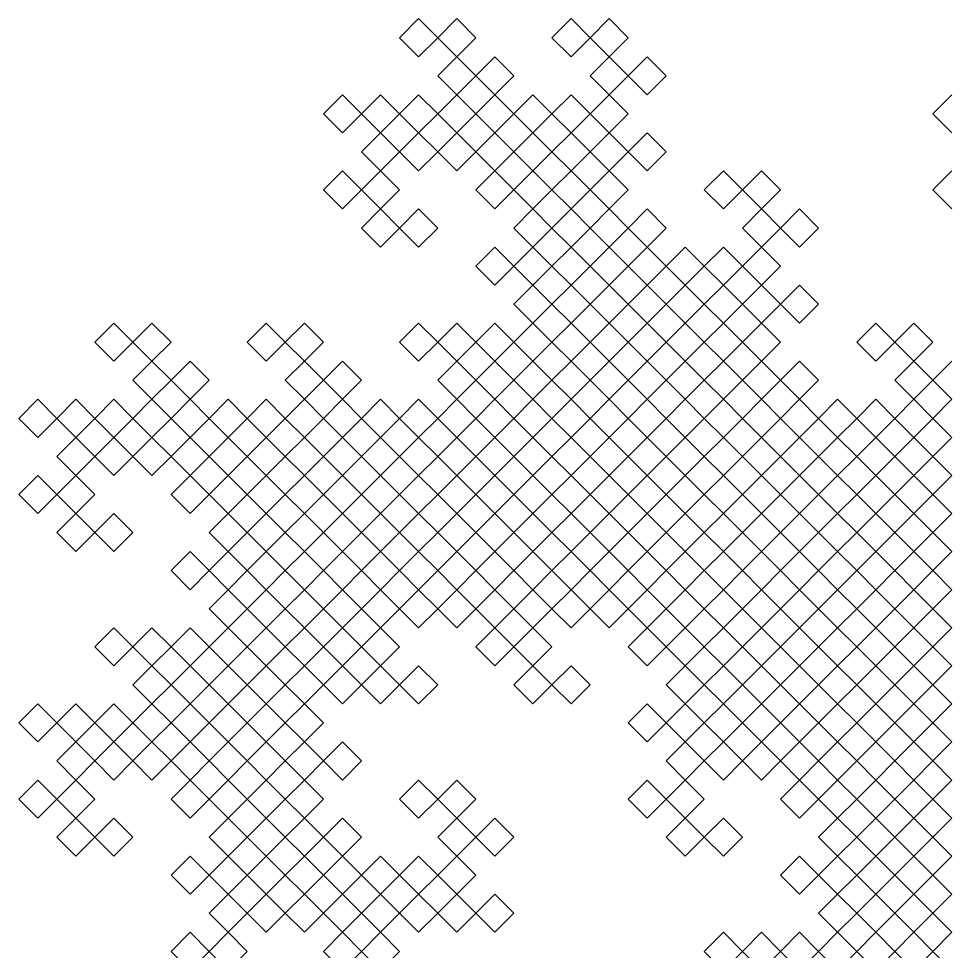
# Model space of a CAD drawing. Header units: metres. Extents: x -0.66 to 2.33, y -0.66 to 1.33.
# Drawn here: x -0.6641 to -0.2815, y 0.4453 to 0.8281 of the extents above; entities that cross this region are included whole.
import ezdxf

# ---------------------------------------------------------------- set-up
doc = ezdxf.new("R2010")
doc.units = ezdxf.units.M

msp = doc.modelspace()

# ---------------------------------------------------------------- linework, layer by layer
at = {"color": 6}
for points in [[(-0.57812, 0.4375), (-0.58594, 0.44531), (-0.59375, 0.4375), (-0.60156, 0.44531), (-0.59375, 0.45312), (-0.58594, 0.44531), (-0.57812, 0.45312), (-0.58594, 0.46094), (-0.57812, 0.46875), (-0.58594, 0.47656), (-0.59375, 0.46875), (-0.60156, 0.47656), (-0.59375, 0.48438), (-0.58594, 0.47656), (-0.57812, 0.48438), (-0.57031, 0.47656), (-0.57812, 0.46875), (-0.57031, 0.46094), (-0.5625, 0.46875), (-0.57031, 0.47656), (-0.5625, 0.48438), (-0.55469, 0.47656), (-0.54688, 0.48438), (-0.55469, 0.49219), (-0.54688, 0.5), (-0.55469, 0.50781), (-0.5625, 0.5), (-0.55469, 0.49219), (-0.5625, 0.48438), (-0.57031, 0.49219), (-0.57812, 0.48438), (-0.58594, 0.49219), (-0.57812, 0.5), (-0.58594, 0.50781), (-0.59375, 0.5), (-0.60156, 0.50781), (-0.59375, 0.51562), (-0.58594, 0.50781), (-0.57812, 0.51562), (-0.58594, 0.52344), (-0.57812, 0.53125), (-0.58594, 0.53906), (-0.59375, 0.53125), (-0.58594, 0.52344), (-0.59375, 0.51562), (-0.60156, 0.52344), (-0.60938, 0.51562), (-0.61719, 0.52344), (-0.60938, 0.53125), (-0.61719, 0.53906), (-0.625, 0.53125), (-0.61719, 0.52344), (-0.625, 0.51562), (-0.63281, 0.52344), (-0.64062, 0.51562), (-0.63281, 0.50781), (-0.64062, 0.5), (-0.63281, 0.49219), (-0.625, 0.5), (-0.61719, 0.49219), (-0.625, 0.48438), (-0.63281, 0.49219), (-0.64062, 0.48438), (-0.64844, 0.49219), (-0.64062, 0.5), (-0.64844, 0.50781), (-0.65625, 0.5), (-0.66406, 0.50781), (-0.65625, 0.51562), (-0.64844, 0.50781), (-0.64062, 0.51562), (-0.64844, 0.52344), (-0.64062, 0.53125), (-0.64844, 0.53906), (-0.65625, 0.53125), (-0.66406, 0.53906), (-0.65625, 0.54688), (-0.64844, 0.53906), (-0.64062, 0.54688), (-0.63281, 0.53906), (-0.64062, 0.53125), (-0.63281, 0.52344), (-0.625, 0.53125), (-0.63281, 0.53906), (-0.625, 0.54688), (-0.61719, 0.53906), (-0.60938, 0.54688), (-0.61719, 0.55469), (-0.60938, 0.5625), (-0.61719, 0.57031), (-0.625, 0.5625), (-0.63281, 0.57031), (-0.625, 0.57812), (-0.61719, 0.57031), (-0.60938, 0.57812), (-0.60156, 0.57031), (-0.60938, 0.5625), (-0.60156, 0.55469), (-0.59375, 0.5625), (-0.58594, 0.55469), (-0.59375, 0.54688), (-0.60156, 0.55469), (-0.60938, 0.54688), (-0.60156, 0.53906), (-0.60938, 0.53125), (-0.60156, 0.52344), (-0.59375, 0.53125), (-0.60156, 0.53906), (-0.59375, 0.54688), (-0.58594, 0.53906), (-0.57812, 0.54688), (-0.57031, 0.53906), (-0.57812, 0.53125), (-0.57031, 0.52344), (-0.5625, 0.53125), (-0.57031, 0.53906), (-0.5625, 0.54688), (-0.55469, 0.53906), (-0.54688, 0.54688), (-0.55469, 0.55469), (-0.54688, 0.5625), (-0.55469, 0.57031), (-0.5625, 0.5625), (-0.55469, 0.55469), (-0.5625, 0.54688), (-0.57031, 0.55469), (-0.57812, 0.54688), (-0.58594, 0.55469), (-0.57812, 0.5625), (-0.58594, 0.57031), (-0.59375, 0.5625), (-0.60156, 0.57031), (-0.59375, 0.57812), (-0.58594, 0.57031), (-0.57812, 0.57812), (-0.58594, 0.58594), (-0.57812, 0.59375), (-0.58594, 0.60156), (-0.59375, 0.59375), (-0.60156, 0.60156), (-0.59375, 0.60938), (-0.58594, 0.60156), (-0.57812, 0.60938), (-0.57031, 0.60156), (-0.57812, 0.59375), (-0.57031, 0.58594), (-0.5625, 0.59375), (-0.57031, 0.60156), (-0.5625, 0.60938), (-0.55469, 0.60156), (-0.54688, 0.60938), (-0.55469, 0.61719), (-0.54688, 0.625), (-0.55469, 0.63281), (-0.5625, 0.625), (-0.55469, 0.61719), (-0.5625, 0.60938), (-0.57031, 0.61719), (-0.57812, 0.60938), (-0.58594, 0.61719), (-0.57812, 0.625), (-0.58594, 0.63281), (-0.59375, 0.625), (-0.60156, 0.63281), (-0.59375, 0.64062), (-0.58594, 0.63281), (-0.57812, 0.64062), (-0.58594, 0.64844), (-0.57812, 0.65625), (-0.58594, 0.66406), (-0.59375, 0.65625), (-0.58594, 0.64844), (-0.59375, 0.64062), (-0.60156, 0.64844), (-0.60938, 0.64062), (-0.61719, 0.64844), (-0.60938, 0.65625), (-0.61719, 0.66406), (-0.625, 0.65625), (-0.61719, 0.64844), (-0.625, 0.64062), (-0.63281, 0.64844), (-0.64062, 0.64062), (-0.63281, 0.63281), (-0.64062, 0.625), (-0.63281, 0.61719), (-0.625, 0.625), (-0.61719, 0.61719), (-0.625, 0.60938), (-0.63281, 0.61719), (-0.64062, 0.60938), (-0.64844, 0.61719), (-0.64062, 0.625), (-0.64844, 0.63281), (-0.65625, 0.625), (-0.66406, 0.63281), (-0.65625, 0.64062), (-0.64844, 0.63281), (-0.64062, 0.64062), (-0.64844, 0.64844), (-0.64062, 0.65625), (-0.64844, 0.66406), (-0.65625, 0.65625), (-0.66406, 0.66406), (-0.65625, 0.67188), (-0.64844, 0.66406), (-0.64062, 0.67188), (-0.63281, 0.66406), (-0.64062, 0.65625), (-0.63281, 0.64844), (-0.625, 0.65625), (-0.63281, 0.66406), (-0.625, 0.67188), (-0.61719, 0.66406), (-0.60938, 0.67188), (-0.61719, 0.67969), (-0.60938, 0.6875), (-0.61719, 0.69531), (-0.625, 0.6875), (-0.63281, 0.69531), (-0.625, 0.70312), (-0.61719, 0.69531), (-0.60938, 0.70312), (-0.60156, 0.69531), (-0.60938, 0.6875), (-0.60156, 0.67969), (-0.59375, 0.6875), (-0.58594, 0.67969), (-0.59375, 0.67188), (-0.60156, 0.67969), (-0.60938, 0.67188), (-0.60156, 0.66406), (-0.60938, 0.65625), (-0.60156, 0.64844), (-0.59375, 0.65625), (-0.60156, 0.66406), (-0.59375, 0.67188), (-0.58594, 0.66406), (-0.57812, 0.67188), (-0.57031, 0.66406), (-0.57812, 0.65625), (-0.57031, 0.64844), (-0.5625, 0.65625), (-0.57031, 0.66406), (-0.5625, 0.67188), (-0.55469, 0.66406), (-0.54688, 0.67188), (-0.55469, 0.67969), (-0.54688, 0.6875), (-0.55469, 0.69531), (-0.5625, 0.6875), (-0.57031, 0.69531), (-0.5625, 0.70312), (-0.55469, 0.69531), (-0.54688, 0.70312), (-0.53906, 0.69531), (-0.54688, 0.6875), (-0.53906, 0.67969), (-0.53125, 0.6875), (-0.52344, 0.67969), (-0.53125, 0.67188), (-0.53906, 0.67969), (-0.54688, 0.67188), (-0.53906, 0.66406), (-0.54688, 0.65625), (-0.53906, 0.64844), (-0.53125, 0.65625), (-0.52344, 0.64844), (-0.53125, 0.64062), (-0.53906, 0.64844), (-0.54688, 0.64062), (-0.55469, 0.64844), (-0.54688, 0.65625), (-0.55469, 0.66406), (-0.5625, 0.65625), (-0.55469, 0.64844), (-0.5625, 0.64062), (-0.57031, 0.64844), (-0.57812, 0.64062), (-0.57031, 0.63281), (-0.57812, 0.625), (-0.57031, 0.61719), (-0.5625, 0.625), (-0.57031, 0.63281), (-0.5625, 0.64062), (-0.55469, 0.63281), (-0.54688, 0.64062), (-0.53906, 0.63281), (-0.54688, 0.625), (-0.53906, 0.61719), (-0.53125, 0.625), (-0.52344, 0.61719), (-0.53125, 0.60938), (-0.53906, 0.61719), (-0.54688, 0.60938), (-0.53906, 0.60156), (-0.54688, 0.59375), (-0.53906, 0.58594), (-0.53125, 0.59375), (-0.53906, 0.60156), (-0.53125, 0.60938), (-0.52344, 0.60156), (-0.51562, 0.60938), (-0.50781, 0.60156), (-0.51562, 0.59375), (-0.50781, 0.58594), (-0.5, 0.59375), (-0.50781, 0.60156), (-0.5, 0.60938), (-0.49219, 0.60156), (-0.48438, 0.60938), (-0.49219, 0.61719), (-0.48438, 0.625), (-0.49219, 0.63281), (-0.5, 0.625), (-0.49219, 0.61719), (-0.5, 0.60938), (-0.50781, 0.61719), (-0.51562, 0.60938), (-0.52344, 0.61719), (-0.51562, 0.625), (-0.52344, 0.63281), (-0.53125, 0.625), (-0.53906, 0.63281), (-0.53125, 0.64062), (-0.52344, 0.63281), (-0.51562, 0.64062), (-0.52344, 0.64844), (-0.51562, 0.65625), (-0.52344, 0.66406), (-0.53125, 0.65625), (-0.53906, 0.66406), (-0.53125, 0.67188), (-0.52344, 0.66406), (-0.51562, 0.67188), (-0.50781, 0.66406), (-0.51562, 0.65625), (-0.50781, 0.64844), (-0.5, 0.65625), (-0.50781, 0.66406), (-0.5, 0.67188), (-0.49219, 0.66406), (-0.48438, 0.67188), (-0.49219, 0.67969), (-0.48438, 0.6875), (-0.49219, 0.69531), (-0.5, 0.6875), (-0.50781, 0.69531), (-0.5, 0.70312), (-0.49219, 0.69531), (-0.48438, 0.70312), (-0.47656, 0.69531), (-0.48438, 0.6875), (-0.47656, 0.67969), (-0.46875, 0.6875), (-0.46094, 0.67969), (-0.46875, 0.67188), (-0.47656, 0.67969), (-0.48438, 0.67188), (-0.47656, 0.66406), (-0.48438, 0.65625), (-0.47656, 0.64844), (-0.46875, 0.65625), (-0.47656, 0.66406), (-0.46875, 0.67188), (-0.46094, 0.66406), (-0.45312, 0.67188), (-0.44531, 0.66406), (-0.45312, 0.65625), (-0.44531, 0.64844), (-0.4375, 0.65625), (-0.44531, 0.66406), (-0.4375, 0.67188), (-0.42969, 0.66406), (-0.42188, 0.67188), (-0.42969, 0.67969), (-0.42188, 0.6875), (-0.42969, 0.69531), (-0.4375, 0.6875), (-0.42969, 0.67969), (-0.4375, 0.67188), (-0.44531, 0.67969), (-0.45312, 0.67188), (-0.46094, 0.67969), (-0.45312, 0.6875), (-0.46094, 0.69531), (-0.46875, 0.6875), (-0.47656, 0.69531), (-0.46875, 0.70312), (-0.46094, 0.69531), (-0.45312, 0.70312), (-0.46094, 0.71094), (-0.45312, 0.71875), (-0.46094, 0.72656), (-0.46875, 0.71875), (-0.47656, 0.72656), (-0.46875, 0.73438), (-0.46094, 0.72656), (-0.45312, 0.73438), (-0.44531, 0.72656), (-0.45312, 0.71875), (-0.44531, 0.71094), (-0.4375, 0.71875), (-0.44531, 0.72656), (-0.4375, 0.73438), (-0.42969, 0.72656), (-0.42188, 0.73438), (-0.42969, 0.74219), (-0.42188, 0.75), (-0.42969, 0.75781), (-0.4375, 0.75), (-0.42969, 0.74219), (-0.4375, 0.73438), (-0.44531, 0.74219), (-0.45312, 0.73438), (-0.46094, 0.74219), (-0.45312, 0.75), (-0.46094, 0.75781), (-0.46875, 0.75), (-0.47656, 0.75781), (-0.46875, 0.76562), (-0.46094, 0.75781), (-0.45312, 0.76562), (-0.46094, 0.77344), (-0.45312, 0.78125), (-0.46094, 0.78906), (-0.46875, 0.78125), (-0.46094, 0.77344), (-0.46875, 0.76562), (-0.47656, 0.77344), (-0.48438, 0.76562), (-0.49219, 0.77344), (-0.48438, 0.78125), (-0.49219, 0.78906), (-0.5, 0.78125), (-0.49219, 0.77344), (-0.5, 0.76562), (-0.50781, 0.77344), (-0.51562, 0.76562), (-0.50781, 0.75781), (-0.51562, 0.75), (-0.50781, 0.74219), (-0.5, 0.75), (-0.49219, 0.74219), (-0.5, 0.73438), (-0.50781, 0.74219), (-0.51562, 0.73438), (-0.52344, 0.74219), (-0.51562, 0.75), (-0.52344, 0.75781), (-0.53125, 0.75), (-0.53906, 0.75781), (-0.53125, 0.76562), (-0.52344, 0.75781), (-0.51562, 0.76562), (-0.52344, 0.77344), (-0.51562, 0.78125), (-0.52344, 0.78906), (-0.53125, 0.78125), (-0.53906, 0.78906), (-0.53125, 0.79688), (-0.52344, 0.78906), (-0.51562, 0.79688), (-0.50781, 0.78906), (-0.51562, 0.78125), (-0.50781, 0.77344), (-0.5, 0.78125), (-0.50781, 0.78906), (-0.5, 0.79688), (-0.49219, 0.78906), (-0.48438, 0.79688), (-0.49219, 0.80469), (-0.48438, 0.8125), (-0.49219, 0.82031), (-0.5, 0.8125), (-0.50781, 0.82031), (-0.5, 0.82812), (-0.49219, 0.82031), (-0.48438, 0.82812), (-0.47656, 0.82031), (-0.48438, 0.8125), (-0.47656, 0.80469), (-0.46875, 0.8125), (-0.46094, 0.80469), (-0.46875, 0.79688), (-0.47656, 0.80469), (-0.48438, 0.79688), (-0.47656, 0.78906), (-0.48438, 0.78125), (-0.47656, 0.77344), (-0.46875, 0.78125), (-0.47656, 0.78906), (-0.46875, 0.79688), (-0.46094, 0.78906), (-0.45312, 0.79688), (-0.44531, 0.78906), (-0.45312, 0.78125), (-0.44531, 0.77344), (-0.4375, 0.78125), (-0.44531, 0.78906), (-0.4375, 0.79688), (-0.42969, 0.78906), (-0.42188, 0.79688), (-0.42969, 0.80469), (-0.42188, 0.8125), (-0.42969, 0.82031), (-0.4375, 0.8125), (-0.44531, 0.82031), (-0.4375, 0.82812), (-0.42969, 0.82031), (-0.42188, 0.82812), (-0.41406, 0.82031), (-0.42188, 0.8125), (-0.41406, 0.80469), (-0.40625, 0.8125), (-0.39844, 0.80469), (-0.40625, 0.79688), (-0.41406, 0.80469), (-0.42188, 0.79688), (-0.41406, 0.78906), (-0.42188, 0.78125), (-0.41406, 0.77344), (-0.40625, 0.78125), (-0.39844, 0.77344), (-0.40625, 0.76562), (-0.41406, 0.77344), (-0.42188, 0.76562), (-0.42969, 0.77344), (-0.42188, 0.78125), (-0.42969, 0.78906), (-0.4375, 0.78125), (-0.42969, 0.77344), (-0.4375, 0.76562), (-0.44531, 0.77344), (-0.45312, 0.76562), (-0.44531, 0.75781), (-0.45312, 0.75), (-0.44531, 0.74219), (-0.4375, 0.75), (-0.44531, 0.75781), (-0.4375, 0.76562), (-0.42969, 0.75781), (-0.42188, 0.76562), (-0.41406, 0.75781), (-0.42188, 0.75), (-0.41406, 0.74219), (-0.40625, 0.75), (-0.39844, 0.74219), (-0.40625, 0.73438), (-0.41406, 0.74219), (-0.42188, 0.73438), (-0.41406, 0.72656), (-0.42188, 0.71875), (-0.41406, 0.71094), (-0.40625, 0.71875), (-0.41406, 0.72656), (-0.40625, 0.73438), (-0.39844, 0.72656), (-0.39062, 0.73438), (-0.38281, 0.72656), (-0.39062, 0.71875), (-0.38281, 0.71094), (-0.375, 0.71875), (-0.38281, 0.72656), (-0.375, 0.73438), (-0.36719, 0.72656), (-0.35938, 0.73438), (-0.36719, 0.74219), (-0.35938, 0.75), (-0.36719, 0.75781), (-0.375, 0.75), (-0.38281, 0.75781), (-0.375, 0.76562), (-0.36719, 0.75781), (-0.35938, 0.76562), (-0.35156, 0.75781), (-0.35938, 0.75), (-0.35156, 0.74219), (-0.34375, 0.75), (-0.33594, 0.74219), (-0.34375, 0.73438), (-0.35156, 0.74219), (-0.35938, 0.73438), (-0.35156, 0.72656), (-0.35938, 0.71875), (-0.35156, 0.71094), (-0.34375, 0.71875), (-0.33594, 0.71094), (-0.34375, 0.70312), (-0.35156, 0.71094), (-0.35938, 0.70312), (-0.36719, 0.71094), (-0.35938, 0.71875), (-0.36719, 0.72656), (-0.375, 0.71875), (-0.36719, 0.71094), (-0.375, 0.70312), (-0.38281, 0.71094), (-0.39062, 0.70312), (-0.38281, 0.69531), (-0.39062, 0.6875), (-0.38281, 0.67969), (-0.375, 0.6875), (-0.36719, 0.67969), (-0.375, 0.67188), (-0.38281, 0.67969), (-0.39062, 0.67188), (-0.39844, 0.67969), (-0.39062, 0.6875), (-0.39844, 0.69531), (-0.40625, 0.6875), (-0.41406, 0.69531), (-0.40625, 0.70312), (-0.39844, 0.69531), (-0.39062, 0.70312), (-0.39844, 0.71094), (-0.39062, 0.71875), (-0.39844, 0.72656), (-0.40625, 0.71875), (-0.39844, 0.71094), (-0.40625, 0.70312), (-0.41406, 0.71094), (-0.42188, 0.70312), (-0.42969, 0.71094), (-0.42188, 0.71875), (-0.42969, 0.72656), (-0.4375, 0.71875), (-0.42969, 0.71094), (-0.4375, 0.70312), (-0.44531, 0.71094), (-0.45312, 0.70312), (-0.44531, 0.69531), (-0.45312, 0.6875), (-0.44531, 0.67969), (-0.4375, 0.6875), (-0.44531, 0.69531), (-0.4375, 0.70312), (-0.42969, 0.69531), (-0.42188, 0.70312), (-0.41406, 0.69531), (-0.42188, 0.6875), (-0.41406, 0.67969), (-0.40625, 0.6875), (-0.39844, 0.67969), (-0.40625, 0.67188), (-0.41406, 0.67969), (-0.42188, 0.67188), (-0.41406, 0.66406), (-0.42188, 0.65625), (-0.41406, 0.64844), (-0.40625, 0.65625), (-0.39844, 0.64844), (-0.40625, 0.64062), (-0.41406, 0.64844), (-0.42188, 0.64062), (-0.42969, 0.64844), (-0.42188, 0.65625), (-0.42969, 0.66406), (-0.4375, 0.65625), (-0.42969, 0.64844), (-0.4375, 0.64062), (-0.44531, 0.64844), (-0.45312, 0.64062), (-0.44531, 0.63281), (-0.45312, 0.625), (-0.44531, 0.61719), (-0.4375, 0.625), (-0.44531, 0.63281), (-0.4375, 0.64062), (-0.42969, 0.63281), (-0.42188, 0.64062), (-0.41406, 0.63281), (-0.42188, 0.625), (-0.41406, 0.61719), (-0.40625, 0.625), (-0.39844, 0.61719), (-0.40625, 0.60938), (-0.41406, 0.61719), (-0.42188, 0.60938), (-0.41406, 0.60156), (-0.42188, 0.59375), (-0.41406, 0.58594), (-0.40625, 0.59375), (-0.41406, 0.60156), (-0.40625, 0.60938), (-0.39844, 0.60156), (-0.39062, 0.60938), (-0.38281, 0.60156), (-0.39062, 0.59375), (-0.38281, 0.58594), (-0.375, 0.59375), (-0.38281, 0.60156), (-0.375, 0.60938), (-0.36719, 0.60156), (-0.35938, 0.60938), (-0.36719, 0.61719), (-0.35938, 0.625), (-0.36719, 0.63281), (-0.375, 0.625), (-0.36719, 0.61719), (-0.375, 0.60938), (-0.38281, 0.61719), (-0.39062, 0.60938), (-0.39844, 0.61719), (-0.39062, 0.625), (-0.39844, 0.63281), (-0.40625, 0.625), (-0.41406, 0.63281), (-0.40625, 0.64062), (-0.39844, 0.63281), (-0.39062, 0.64062), (-0.39844, 0.64844), (-0.39062, 0.65625), (-0.39844, 0.66406), (-0.40625, 0.65625), (-0.41406, 0.66406), (-0.40625, 0.67188), (-0.39844, 0.66406), (-0.39062, 0.67188), (-0.38281, 0.66406), (-0.39062, 0.65625), (-0.38281, 0.64844), (-0.375, 0.65625), (-0.38281, 0.66406), (-0.375, 0.67188), (-0.36719, 0.66406), (-0.35938, 0.67188), (-0.36719, 0.67969), (-0.35938, 0.6875), (-0.36719, 0.69531), (-0.375, 0.6875), (-0.38281, 0.69531), (-0.375, 0.70312), (-0.36719, 0.69531), (-0.35938, 0.70312), (-0.35156, 0.69531), (-0.35938, 0.6875), (-0.35156, 0.67969), (-0.34375, 0.6875), (-0.33594, 0.67969), (-0.34375, 0.67188), (-0.35156, 0.67969), (-0.35938, 0.67188), (-0.35156, 0.66406), (-0.35938, 0.65625), (-0.35156, 0.64844), (-0.34375, 0.65625), (-0.35156, 0.66406), (-0.34375, 0.67188), (-0.33594, 0.66406), (-0.32812, 0.67188), (-0.32031, 0.66406), (-0.32812, 0.65625), (-0.32031, 0.64844), (-0.3125, 0.65625), (-0.32031, 0.66406), (-0.3125, 0.67188), (-0.30469, 0.66406), (-0.29688, 0.67188), (-0.30469, 0.67969), (-0.29688, 0.6875), (-0.30469, 0.69531), (-0.3125, 0.6875), (-0.32031, 0.69531), (-0.3125, 0.70312), (-0.30469, 0.69531), (-0.29688, 0.70312), (-0.28906, 0.69531), (-0.29688, 0.6875), (-0.28906, 0.67969), (-0.28125, 0.6875)], [(-0.28125, 0.78125), (-0.28906, 0.78906), (-0.28125, 0.79688)], [(-0.28125, 0.75), (-0.28906, 0.75781), (-0.28125, 0.76562)], [(-0.28125, 0.67188), (-0.28906, 0.67969), (-0.29688, 0.67188), (-0.28906, 0.66406), (-0.29688, 0.65625), (-0.28906, 0.64844), (-0.28125, 0.65625)], [(-0.28125, 0.65625), (-0.28906, 0.66406), (-0.28125, 0.67188)], [(-0.32812, 0.4375), (-0.33594, 0.44531), (-0.34375, 0.4375), (-0.35156, 0.44531), (-0.34375, 0.45312), (-0.33594, 0.44531), (-0.32812, 0.45312), (-0.33594, 0.46094), (-0.32812, 0.46875), (-0.33594, 0.47656), (-0.34375, 0.46875), (-0.35156, 0.47656), (-0.34375, 0.48438), (-0.33594, 0.47656), (-0.32812, 0.48438), (-0.32031, 0.47656), (-0.32812, 0.46875), (-0.32031, 0.46094), (-0.3125, 0.46875), (-0.32031, 0.47656), (-0.3125, 0.48438), (-0.30469, 0.47656), (-0.29688, 0.48438), (-0.30469, 0.49219), (-0.29688, 0.5), (-0.30469, 0.50781), (-0.3125, 0.5), (-0.30469, 0.49219), (-0.3125, 0.48438), (-0.32031, 0.49219), (-0.32812, 0.48438), (-0.33594, 0.49219), (-0.32812, 0.5), (-0.33594, 0.50781), (-0.34375, 0.5), (-0.35156, 0.50781), (-0.34375, 0.51562), (-0.33594, 0.50781), (-0.32812, 0.51562), (-0.33594, 0.52344), (-0.32812, 0.53125), (-0.33594, 0.53906), (-0.34375, 0.53125), (-0.33594, 0.52344), (-0.34375, 0.51562), (-0.35156, 0.52344), (-0.35938, 0.51562), (-0.36719, 0.52344), (-0.35938, 0.53125), (-0.36719, 0.53906), (-0.375, 0.53125), (-0.36719, 0.52344), (-0.375, 0.51562), (-0.38281, 0.52344), (-0.39062, 0.51562), (-0.38281, 0.50781), (-0.39062, 0.5), (-0.38281, 0.49219), (-0.375, 0.5), (-0.36719, 0.49219), (-0.375, 0.48438), (-0.38281, 0.49219), (-0.39062, 0.48438), (-0.39844, 0.49219), (-0.39062, 0.5), (-0.39844, 0.50781), (-0.40625, 0.5), (-0.41406, 0.50781), (-0.40625, 0.51562), (-0.39844, 0.50781), (-0.39062, 0.51562), (-0.39844, 0.52344), (-0.39062, 0.53125), (-0.39844, 0.53906), (-0.40625, 0.53125), (-0.41406, 0.53906), (-0.40625, 0.54688), (-0.39844, 0.53906), (-0.39062, 0.54688), (-0.38281, 0.53906), (-0.39062, 0.53125), (-0.38281, 0.52344), (-0.375, 0.53125), (-0.38281, 0.53906), (-0.375, 0.54688), (-0.36719, 0.53906), (-0.35938, 0.54688), (-0.36719, 0.55469), (-0.35938, 0.5625), (-0.36719, 0.57031), (-0.375, 0.5625), (-0.38281, 0.57031), (-0.375, 0.57812), (-0.36719, 0.57031), (-0.35938, 0.57812), (-0.35156, 0.57031), (-0.35938, 0.5625), (-0.35156, 0.55469), (-0.34375, 0.5625), (-0.33594, 0.55469), (-0.34375, 0.54688), (-0.35156, 0.55469), (-0.35938, 0.54688), (-0.35156, 0.53906), (-0.35938, 0.53125), (-0.35156, 0.52344), (-0.34375, 0.53125), (-0.35156, 0.53906), (-0.34375, 0.54688), (-0.33594, 0.53906), (-0.32812, 0.54688), (-0.32031, 0.53906), (-0.32812, 0.53125), (-0.32031, 0.52344), (-0.3125, 0.53125), (-0.32031, 0.53906), (-0.3125, 0.54688), (-0.30469, 0.53906), (-0.29688, 0.54688), (-0.30469, 0.55469), (-0.29688, 0.5625), (-0.30469, 0.57031), (-0.3125, 0.5625), (-0.30469, 0.55469), (-0.3125, 0.54688), (-0.32031, 0.55469), (-0.32812, 0.54688), (-0.33594, 0.55469), (-0.32812, 0.5625), (-0.33594, 0.57031), (-0.34375, 0.5625), (-0.35156, 0.57031), (-0.34375, 0.57812), (-0.33594, 0.57031), (-0.32812, 0.57812), (-0.33594, 0.58594), (-0.32812, 0.59375), (-0.33594, 0.60156), (-0.34375, 0.59375), (-0.35156, 0.60156), (-0.34375, 0.60938), (-0.33594, 0.60156), (-0.32812, 0.60938), (-0.32031, 0.60156), (-0.32812, 0.59375), (-0.32031, 0.58594), (-0.3125, 0.59375), (-0.32031, 0.60156), (-0.3125, 0.60938), (-0.30469, 0.60156), (-0.29688, 0.60938), (-0.30469, 0.61719), (-0.29688, 0.625), (-0.30469, 0.63281), (-0.3125, 0.625), (-0.30469, 0.61719), (-0.3125, 0.60938), (-0.32031, 0.61719), (-0.32812, 0.60938), (-0.33594, 0.61719), (-0.32812, 0.625), (-0.33594, 0.63281), (-0.34375, 0.625), (-0.35156, 0.63281), (-0.34375, 0.64062), (-0.33594, 0.63281), (-0.32812, 0.64062), (-0.33594, 0.64844), (-0.32812, 0.65625), (-0.33594, 0.66406), (-0.34375, 0.65625), (-0.33594, 0.64844), (-0.34375, 0.64062), (-0.35156, 0.64844), (-0.35938, 0.64062), (-0.36719, 0.64844), (-0.35938, 0.65625), (-0.36719, 0.66406), (-0.375, 0.65625), (-0.36719, 0.64844), (-0.375, 0.64062), (-0.38281, 0.64844), (-0.39062, 0.64062), (-0.38281, 0.63281), (-0.39062, 0.625), (-0.38281, 0.61719), (-0.375, 0.625), (-0.38281, 0.63281), (-0.375, 0.64062), (-0.36719, 0.63281), (-0.35938, 0.64062), (-0.35156, 0.63281), (-0.35938, 0.625), (-0.35156, 0.61719), (-0.34375, 0.625), (-0.33594, 0.61719), (-0.34375, 0.60938), (-0.35156, 0.61719), (-0.35938, 0.60938), (-0.35156, 0.60156), (-0.35938, 0.59375), (-0.35156, 0.58594), (-0.34375, 0.59375), (-0.33594, 0.58594), (-0.34375, 0.57812), (-0.35156, 0.58594), (-0.35938, 0.57812), (-0.36719, 0.58594), (-0.35938, 0.59375), (-0.36719, 0.60156), (-0.375, 0.59375), (-0.36719, 0.58594), (-0.375, 0.57812), (-0.38281, 0.58594), (-0.39062, 0.57812), (-0.38281, 0.57031), (-0.39062, 0.5625), (-0.38281, 0.55469), (-0.375, 0.5625), (-0.36719, 0.55469), (-0.375, 0.54688), (-0.38281, 0.55469), (-0.39062, 0.54688), (-0.39844, 0.55469), (-0.39062, 0.5625), (-0.39844, 0.57031), (-0.40625, 0.5625), (-0.41406, 0.57031), (-0.40625, 0.57812), (-0.39844, 0.57031), (-0.39062, 0.57812), (-0.39844, 0.58594), (-0.39062, 0.59375), (-0.39844, 0.60156), (-0.40625, 0.59375), (-0.39844, 0.58594), (-0.40625, 0.57812), (-0.41406, 0.58594), (-0.42188, 0.57812), (-0.42969, 0.58594), (-0.42188, 0.59375), (-0.42969, 0.60156), (-0.4375, 0.59375), (-0.42969, 0.58594), (-0.4375, 0.57812), (-0.44531, 0.58594), (-0.45312, 0.57812), (-0.44531, 0.57031), (-0.45312, 0.5625), (-0.44531, 0.55469), (-0.4375, 0.5625), (-0.42969, 0.55469), (-0.4375, 0.54688), (-0.44531, 0.55469), (-0.45312, 0.54688), (-0.46094, 0.55469), (-0.45312, 0.5625), (-0.46094, 0.57031), (-0.46875, 0.5625), (-0.47656, 0.57031), (-0.46875, 0.57812), (-0.46094, 0.57031), (-0.45312, 0.57812), (-0.46094, 0.58594), (-0.45312, 0.59375), (-0.46094, 0.60156), (-0.46875, 0.59375), (-0.47656, 0.60156), (-0.46875, 0.60938), (-0.46094, 0.60156), (-0.45312, 0.60938), (-0.44531, 0.60156), (-0.45312, 0.59375), (-0.44531, 0.58594), (-0.4375, 0.59375), (-0.44531, 0.60156), (-0.4375, 0.60938), (-0.42969, 0.60156), (-0.42188, 0.60938), (-0.42969, 0.61719), (-0.42188, 0.625), (-0.42969, 0.63281), (-0.4375, 0.625), (-0.42969, 0.61719), (-0.4375, 0.60938), (-0.44531, 0.61719), (-0.45312, 0.60938), (-0.46094, 0.61719), (-0.45312, 0.625), (-0.46094, 0.63281), (-0.46875, 0.625), (-0.47656, 0.63281), (-0.46875, 0.64062), (-0.46094, 0.63281), (-0.45312, 0.64062), (-0.46094, 0.64844), (-0.45312, 0.65625), (-0.46094, 0.66406), (-0.46875, 0.65625), (-0.46094, 0.64844), (-0.46875, 0.64062), (-0.47656, 0.64844), (-0.48438, 0.64062), (-0.49219, 0.64844), (-0.48438, 0.65625), (-0.49219, 0.66406), (-0.5, 0.65625), (-0.49219, 0.64844), (-0.5, 0.64062), (-0.50781, 0.64844), (-0.51562, 0.64062), (-0.50781, 0.63281), (-0.51562, 0.625), (-0.50781, 0.61719), (-0.5, 0.625), (-0.50781, 0.63281), (-0.5, 0.64062), (-0.49219, 0.63281), (-0.48438, 0.64062), (-0.47656, 0.63281), (-0.48438, 0.625), (-0.47656, 0.61719), (-0.46875, 0.625), (-0.46094, 0.61719), (-0.46875, 0.60938), (-0.47656, 0.61719), (-0.48438, 0.60938), (-0.47656, 0.60156), (-0.48438, 0.59375), (-0.47656, 0.58594), (-0.46875, 0.59375), (-0.46094, 0.58594), (-0.46875, 0.57812), (-0.47656, 0.58594), (-0.48438, 0.57812), (-0.49219, 0.58594), (-0.48438, 0.59375), (-0.49219, 0.60156), (-0.5, 0.59375), (-0.49219, 0.58594), (-0.5, 0.57812), (-0.50781, 0.58594), (-0.51562, 0.57812), (-0.50781, 0.57031), (-0.51562, 0.5625), (-0.50781, 0.55469), (-0.5, 0.5625), (-0.49219, 0.55469), (-0.5, 0.54688), (-0.50781, 0.55469), (-0.51562, 0.54688), (-0.52344, 0.55469), (-0.51562, 0.5625), (-0.52344, 0.57031), (-0.53125, 0.5625), (-0.53906, 0.57031), (-0.53125, 0.57812), (-0.52344, 0.57031), (-0.51562, 0.57812), (-0.52344, 0.58594), (-0.51562, 0.59375), (-0.52344, 0.60156), (-0.53125, 0.59375), (-0.52344, 0.58594), (-0.53125, 0.57812), (-0.53906, 0.58594), (-0.54688, 0.57812), (-0.55469, 0.58594), (-0.54688, 0.59375), (-0.55469, 0.60156), (-0.5625, 0.59375), (-0.55469, 0.58594), (-0.5625, 0.57812), (-0.57031, 0.58594), (-0.57812, 0.57812), (-0.57031, 0.57031), (-0.57812, 0.5625), (-0.57031, 0.55469), (-0.5625, 0.5625), (-0.57031, 0.57031), (-0.5625, 0.57812), (-0.55469, 0.57031), (-0.54688, 0.57812), (-0.53906, 0.57031), (-0.54688, 0.5625), (-0.53906, 0.55469), (-0.53125, 0.5625), (-0.52344, 0.55469), (-0.53125, 0.54688), (-0.53906, 0.55469), (-0.54688, 0.54688), (-0.53906, 0.53906), (-0.54688, 0.53125), (-0.53906, 0.52344), (-0.53125, 0.53125), (-0.52344, 0.52344), (-0.53125, 0.51562), (-0.53906, 0.52344), (-0.54688, 0.51562), (-0.55469, 0.52344), (-0.54688, 0.53125), (-0.55469, 0.53906), (-0.5625, 0.53125), (-0.55469, 0.52344), (-0.5625, 0.51562), (-0.57031, 0.52344), (-0.57812, 0.51562), (-0.57031, 0.50781), (-0.57812, 0.5), (-0.57031, 0.49219), (-0.5625, 0.5), (-0.57031, 0.50781), (-0.5625, 0.51562), (-0.55469, 0.50781), (-0.54688, 0.51562), (-0.53906, 0.50781), (-0.54688, 0.5), (-0.53906, 0.49219), (-0.53125, 0.5), (-0.52344, 0.49219), (-0.53125, 0.48438), (-0.53906, 0.49219), (-0.54688, 0.48438), (-0.53906, 0.47656), (-0.54688, 0.46875), (-0.53906, 0.46094), (-0.53125, 0.46875), (-0.53906, 0.47656), (-0.53125, 0.48438), (-0.52344, 0.47656), (-0.51562, 0.48438), (-0.50781, 0.47656), (-0.51562, 0.46875), (-0.50781, 0.46094), (-0.5, 0.46875), (-0.50781, 0.47656), (-0.5, 0.48438), (-0.49219, 0.47656), (-0.48438, 0.48438), (-0.49219, 0.49219), (-0.48438, 0.5), (-0.49219, 0.50781), (-0.5, 0.5), (-0.50781, 0.50781), (-0.5, 0.51562), (-0.49219, 0.50781), (-0.48438, 0.51562), (-0.47656, 0.50781), (-0.48438, 0.5), (-0.47656, 0.49219), (-0.46875, 0.5), (-0.46094, 0.49219), (-0.46875, 0.48438), (-0.47656, 0.49219), (-0.48438, 0.48438), (-0.47656, 0.47656), (-0.48438, 0.46875), (-0.47656, 0.46094), (-0.46875, 0.46875), (-0.46094, 0.46094), (-0.46875, 0.45312), (-0.47656, 0.46094), (-0.48438, 0.45312), (-0.49219, 0.46094), (-0.48438, 0.46875), (-0.49219, 0.47656), (-0.5, 0.46875), (-0.49219, 0.46094), (-0.5, 0.45312), (-0.50781, 0.46094), (-0.51562, 0.45312), (-0.50781, 0.44531), (-0.51562, 0.4375)], [(-0.28125, 0.64062), (-0.28906, 0.64844), (-0.29688, 0.64062), (-0.30469, 0.64844), (-0.29688, 0.65625), (-0.30469, 0.66406), (-0.3125, 0.65625), (-0.30469, 0.64844), (-0.3125, 0.64062), (-0.32031, 0.64844), (-0.32812, 0.64062), (-0.32031, 0.63281), (-0.32812, 0.625), (-0.32031, 0.61719), (-0.3125, 0.625), (-0.32031, 0.63281), (-0.3125, 0.64062), (-0.30469, 0.63281), (-0.29688, 0.64062), (-0.28906, 0.63281), (-0.29688, 0.625), (-0.28906, 0.61719), (-0.28125, 0.625)], [(-0.28125, 0.625), (-0.28906, 0.63281), (-0.28125, 0.64062)], [(-0.28125, 0.60938), (-0.28906, 0.61719), (-0.29688, 0.60938), (-0.28906, 0.60156), (-0.29688, 0.59375), (-0.28906, 0.58594), (-0.28125, 0.59375), (-0.28906, 0.60156), (-0.28125, 0.60938)], [(-0.28125, 0.57812), (-0.28906, 0.58594), (-0.29688, 0.57812), (-0.30469, 0.58594), (-0.29688, 0.59375), (-0.30469, 0.60156), (-0.3125, 0.59375), (-0.30469, 0.58594), (-0.3125, 0.57812), (-0.32031, 0.58594), (-0.32812, 0.57812), (-0.32031, 0.57031), (-0.32812, 0.5625), (-0.32031, 0.55469), (-0.3125, 0.5625), (-0.32031, 0.57031), (-0.3125, 0.57812), (-0.30469, 0.57031), (-0.29688, 0.57812), (-0.28906, 0.57031), (-0.29688, 0.5625), (-0.28906, 0.55469), (-0.28125, 0.5625)], [(-0.28125, 0.5625), (-0.28906, 0.57031), (-0.28125, 0.57812)], [(-0.28125, 0.54688), (-0.28906, 0.55469), (-0.29688, 0.54688), (-0.28906, 0.53906), (-0.29688, 0.53125), (-0.28906, 0.52344), (-0.28125, 0.53125)], [(-0.28125, 0.53125), (-0.28906, 0.53906), (-0.28125, 0.54688)], [(-0.28125, 0.51562), (-0.28906, 0.52344), (-0.29688, 0.51562), (-0.30469, 0.52344), (-0.29688, 0.53125), (-0.30469, 0.53906), (-0.3125, 0.53125), (-0.30469, 0.52344), (-0.3125, 0.51562), (-0.32031, 0.52344), (-0.32812, 0.51562), (-0.32031, 0.50781), (-0.32812, 0.5), (-0.32031, 0.49219), (-0.3125, 0.5), (-0.32031, 0.50781), (-0.3125, 0.51562), (-0.30469, 0.50781), (-0.29688, 0.51562), (-0.28906, 0.50781), (-0.29688, 0.5), (-0.28906, 0.49219), (-0.28125, 0.5)], [(-0.28125, 0.5), (-0.28906, 0.50781), (-0.28125, 0.51562)], [(-0.28125, 0.48438), (-0.28906, 0.49219), (-0.29688, 0.48438), (-0.28906, 0.47656), (-0.29688, 0.46875), (-0.28906, 0.46094), (-0.28125, 0.46875), (-0.28906, 0.47656), (-0.28125, 0.48438)], [(-0.51562, 0.4375), (-0.52344, 0.44531), (-0.53125, 0.4375), (-0.53906, 0.44531), (-0.53125, 0.45312), (-0.52344, 0.44531), (-0.51562, 0.45312), (-0.52344, 0.46094), (-0.51562, 0.46875), (-0.52344, 0.47656), (-0.53125, 0.46875), (-0.52344, 0.46094), (-0.53125, 0.45312), (-0.53906, 0.46094), (-0.54688, 0.45312), (-0.55469, 0.46094), (-0.54688, 0.46875), (-0.55469, 0.47656), (-0.5625, 0.46875), (-0.55469, 0.46094), (-0.5625, 0.45312), (-0.57031, 0.46094), (-0.57812, 0.45312), (-0.57031, 0.44531), (-0.57812, 0.4375)], [(-0.28125, 0.45312), (-0.28906, 0.46094), (-0.29688, 0.45312), (-0.30469, 0.46094), (-0.29688, 0.46875), (-0.30469, 0.47656), (-0.3125, 0.46875), (-0.30469, 0.46094), (-0.3125, 0.45312), (-0.32031, 0.46094), (-0.32812, 0.45312), (-0.32031, 0.44531), (-0.32812, 0.4375)], [(-0.35938, 0.4375), (-0.36719, 0.44531), (-0.375, 0.4375), (-0.38281, 0.44531), (-0.375, 0.45312), (-0.36719, 0.44531), (-0.35938, 0.45312), (-0.35156, 0.44531), (-0.35938, 0.4375)], [(-0.29688, 0.4375), (-0.30469, 0.44531), (-0.3125, 0.4375), (-0.32031, 0.44531), (-0.3125, 0.45312), (-0.30469, 0.44531), (-0.29688, 0.45312), (-0.28906, 0.44531), (-0.29688, 0.4375)], [(-0.28125, 0.4375), (-0.28906, 0.44531), (-0.28125, 0.45312)]]:
    msp.add_lwpolyline(points, dxfattribs=at)

doc.saveas('drawing.dxf')
